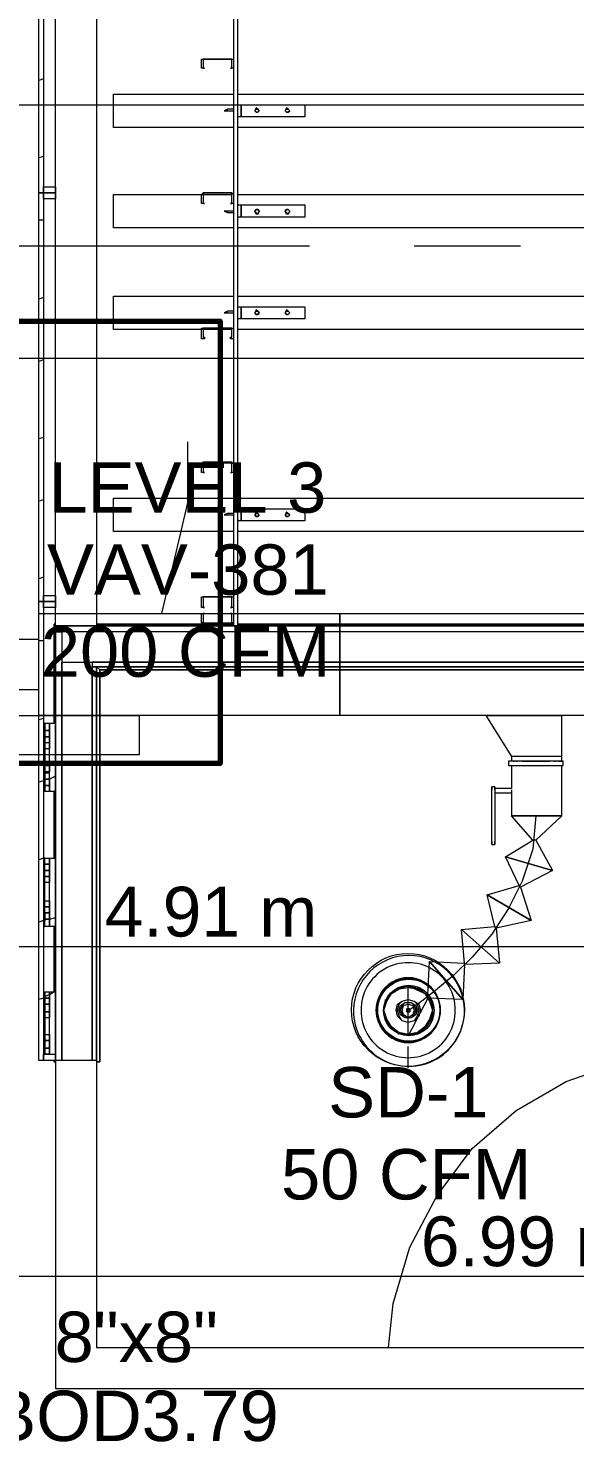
# Model space of a CAD drawing. Header units: metres. Extents: x -2 to 237, y -8 to 52.
# Drawn here: x 41.958 to 43.605, y 10.196 to 14.459 of the extents above; entities that cross this region are included whole.
import ezdxf

# ---------------------------------------------------------------- set-up
doc = ezdxf.new("R2010")
doc.units = ezdxf.units.M
doc.layers.add('HVAC - Ductos', color=5, linetype='Continuous', lineweight=0)
doc.layers.add('PDF_Text', color=7, linetype='Continuous', lineweight=0)
doc.layers.add('PDF_Geometry', color=7, linetype='Continuous', lineweight=0, true_color=0xaaaaaa)
doc.styles.add('PDF Helvetica', font='')
doc.styles.get('PDF Helvetica').set_extended_font_data('Helvetica')

msp = doc.modelspace()

# ---------------------------------------------------------------- linework, layer by layer
at = {"layer": 'HVAC - Ductos', "lineweight": 0}
for points in [[(40.336, 14.2282), (47.9095, 14.2282), (47.9095, 13.4631), (40.336, 13.4631)], [(41.9899, 12.6934), (42.8971, 12.6934), (42.8971, 12.3864), (41.9899, 12.3864)], [(42.8971, 12.6934), (45.1192, 12.6934), (45.1192, 12.3864), (42.8971, 12.3864)], [(41.8204, 12.2673), (41.8204, 12.3864), (42.2924, 12.3864), (42.2924, 12.2673)], [(43.5661, 12.084), (43.5615, 12.084), (43.5569, 12.084), (43.5431, 12.084), (43.5294, 12.084), (43.5111, 12.084), (43.4882, 12.084), (43.4698, 12.084), (43.4515, 12.084), (43.4332, 12.084), (43.4241, 12.084), (43.4149, 12.084), (43.4241, 12.084), (43.4332, 12.084), (43.4515, 12.084), (43.4698, 12.084), (43.4882, 12.084), (43.5111, 12.084), (43.5294, 12.084), (43.5431, 12.084), (43.5569, 12.084), (43.5615, 12.084)], [(43.1766, 11.4975), (43.1766, 11.4792), (43.1674, 11.4609), (43.1538, 11.4426), (43.14, 11.4334), (43.1216, 11.4242), (43.1033, 11.4242), (43.085, 11.4242), (43.0667, 11.4334), (43.0529, 11.4426), (43.0391, 11.4609), (43.0346, 11.4792), (43.03, 11.4975), (43.0346, 11.5159), (43.0391, 11.5342), (43.0529, 11.548), (43.0667, 11.5617), (43.085, 11.5662), (43.1033, 11.5708), (43.1216, 11.5662), (43.14, 11.5617), (43.1538, 11.548), (43.1674, 11.5342), (43.1766, 11.5159)], [(43.03, 11.4975), (43.0391, 11.525), (43.0529, 11.548), (43.0758, 11.5617), (43.1033, 11.5662), (43.1308, 11.5617), (43.1538, 11.548), (43.1674, 11.525), (43.1766, 11.4975), (43.1674, 11.47), (43.1538, 11.4472), (43.1308, 11.4288), (43.1033, 11.4242), (43.0758, 11.4288), (43.0529, 11.4472), (43.0391, 11.47)], [(43.0667, 11.4975), (43.0713, 11.5159), (43.085, 11.525), (43.1033, 11.5296), (43.1216, 11.525), (43.1354, 11.5159), (43.14, 11.4975), (43.1354, 11.4792), (43.1216, 11.4655), (43.1033, 11.4609), (43.085, 11.4655), (43.0713, 11.4792)], [(43.0713, 11.4975), (43.0758, 11.5159), (43.085, 11.525), (43.1033, 11.5296), (43.1216, 11.525), (43.1308, 11.5159), (43.1354, 11.4975), (43.1308, 11.4792), (43.1216, 11.4655), (43.1033, 11.4609), (43.085, 11.4655), (43.0758, 11.4792)], [(43.0758, 11.4975), (43.0804, 11.5113), (43.0941, 11.5204), (43.1125, 11.5204), (43.1262, 11.5113), (43.1308, 11.4975), (43.1262, 11.4838), (43.1125, 11.4746), (43.0941, 11.4746), (43.0804, 11.4838)], [(43.0804, 11.4975), (43.085, 11.5113), (43.0941, 11.5204), (43.1125, 11.5204), (43.1216, 11.5113), (43.1262, 11.4975), (43.1216, 11.4838), (43.1125, 11.4746), (43.0941, 11.4746), (43.085, 11.4838)], [(43.085, 11.4975), (43.0895, 11.5113), (43.1033, 11.5159), (43.1171, 11.5113), (43.1216, 11.4975), (43.1171, 11.4838), (43.1033, 11.4746), (43.0895, 11.4838)], [(43.1079, 11.4975), (43.1079, 11.5021), (43.0987, 11.5021), (43.0987, 11.4975), (43.0987, 11.5021), (43.1079, 11.5021)], [(43.0987, 11.4975), (43.0987, 11.493), (43.1079, 11.493), (43.1079, 11.4975), (43.1079, 11.493), (43.0987, 11.493)]]:
    msp.add_lwpolyline(points, close=True, dxfattribs=at)
for points in [[(42.3611, 12.6934), (42.439, 13.0278), (42.439, 13.2111)], [(41.9259, 12.4643), (41.9899, 12.4643), (41.9899, 12.4689), (41.9899, 12.4734), (41.9899, 12.4872), (41.9899, 12.5009), (41.9899, 12.5192), (41.9899, 12.5422), (41.9899, 12.5559), (41.9899, 12.5742), (41.9899, 12.588), (41.9899, 12.6017), (41.9899, 12.6109), (41.9899, 12.6154), (41.9259, 12.6154)], [(43.5661, 12.2627), (43.5661, 12.3864), (43.5615, 12.3864), (43.5431, 12.3864), (43.5203, 12.3864), (43.4882, 12.3864), (43.4149, 12.3864), (43.3828, 12.3864), (43.3599, 12.3864), (43.3416, 12.3864), (43.337, 12.3864), (43.4149, 12.2627)], [(43.337, 12.3864), (43.3416, 12.3864), (43.3599, 12.3864), (43.3828, 12.3864), (43.4149, 12.3864), (43.4882, 12.3864), (43.5203, 12.3864), (43.5431, 12.3864), (43.5615, 12.3864), (43.5661, 12.3864)], [(43.4149, 12.2352), (43.4149, 12.1664), (43.3644, 12.1664), (43.3644, 12.1619), (43.3644, 12.1664), (43.3644, 12.171), (43.3644, 12.1664), (43.3644, 12.1619), (43.3644, 12.0061), (43.3644, 12.0016), (43.3644, 11.997), (43.3644, 12.0016), (43.3644, 12.0061)], [(43.4882, 12.0107), (43.5385, 11.9191), (43.3965, 11.9603), (43.479, 12.0107), (43.4149, 12.084), (43.5661, 12.084), (43.5661, 12.2352)], [(43.5569, 12.2489), (43.5615, 12.2489), (43.5661, 12.2489), (43.5661, 12.2627), (43.5615, 12.2627), (43.5569, 12.2627), (43.5431, 12.2627), (43.5294, 12.2627), (43.5111, 12.2627), (43.4882, 12.2627), (43.4698, 12.2627), (43.4515, 12.2627), (43.4332, 12.2627), (43.4241, 12.2627), (43.4149, 12.2627), (43.4149, 12.2489), (43.4103, 12.2489), (43.4057, 12.2489)], [(43.5661, 12.2489), (43.5707, 12.2489), (43.5615, 12.2489), (43.5477, 12.2489), (43.5294, 12.2489), (43.5111, 12.2489), (43.4882, 12.2489), (43.4698, 12.2489), (43.4469, 12.2489), (43.4287, 12.2489), (43.4195, 12.2489), (43.4103, 12.2489), (43.4057, 12.2489), (43.4057, 12.2352), (43.4103, 12.2352)], [(43.4057, 12.2352), (43.4103, 12.2352), (43.4195, 12.2352), (43.4287, 12.2352), (43.4469, 12.2352), (43.4698, 12.2352), (43.4882, 12.2352), (43.5111, 12.2352), (43.5294, 12.2352), (43.5477, 12.2352), (43.5615, 12.2352), (43.5707, 12.2352), (43.5707, 12.2489)], [(43.4149, 12.2489), (43.4149, 12.2489)], [(43.4195, 12.2489), (43.4241, 12.2489)], [(43.4287, 12.2489), (43.4332, 12.2489)], [(43.4469, 12.2489), (43.4515, 12.2489), (43.4698, 12.2489), (43.4882, 12.2489), (43.5111, 12.2489), (43.5294, 12.2489)], [(43.4653, 12.2627), (43.4607, 12.2627), (43.4561, 12.2627)], [(43.5203, 12.2627), (43.5157, 12.2627)], [(43.5431, 12.2489), (43.5477, 12.2489)], [(43.3553, 12.171), (43.3553, 12.171)], [(43.3644, 12.171), (43.3553, 12.171)], [(43.3553, 12.0061), (43.3553, 12.0016), (43.3553, 11.997), (43.3553, 12.0016), (43.3553, 12.0061), (43.3553, 12.1619), (43.3553, 12.1664), (43.3553, 12.171), (43.3553, 12.1664), (43.3553, 12.1619)], [(43.3644, 12.171), (43.3644, 12.171)], [(43.3644, 12.1664), (43.3644, 12.1664)], [(43.3644, 12.1527), (43.4149, 12.1527), (43.4149, 12.084), (43.5661, 12.084), (43.4882, 12.0107), (43.479, 12.0107)], [(43.4149, 12.1664), (43.4149, 12.1664)], [(43.4149, 12.1664), (43.4149, 12.1664)], [(43.4149, 12.1664), (43.4149, 12.1664)], [(43.4149, 12.1664), (43.4149, 12.1664)], [(43.4149, 12.1619), (43.4149, 12.1573), (43.4149, 12.1527)], [(43.4149, 12.1527), (43.4149, 12.1527)], [(43.4882, 12.084), (43.479, 11.9832), (43.4469, 11.887), (43.4057, 11.8045), (43.3553, 11.7267), (43.2958, 11.6579), (43.2408, 11.6029), (43.1858, 11.5571), (43.1446, 11.525), (43.1125, 11.5021), (43.1033, 11.4975)], [(43.3553, 11.997), (43.3553, 11.997)], [(43.3553, 11.997), (43.3644, 11.997)], [(43.3644, 11.997), (43.3644, 11.997)], [(43.4423, 11.8687), (43.4744, 11.7679), (43.3416, 11.8457), (43.4378, 11.8733), (43.3965, 11.9603), (43.5385, 11.9191), (43.4423, 11.8687), (43.4378, 11.8733)], [(43.369, 11.7449), (43.3782, 11.6396), (43.2636, 11.7404), (43.3644, 11.7495), (43.3416, 11.8457), (43.4744, 11.7679), (43.369, 11.7449), (43.3644, 11.7495)], [(43.2728, 11.635), (43.2682, 11.5296), (43.1674, 11.6442), (43.2728, 11.6396), (43.2636, 11.7404), (43.3782, 11.6396), (43.2728, 11.635), (43.2728, 11.6396)], [(39.8183, 11.69), (45.1971, 11.69)], [(43.1629, 11.5342), (43.1033, 11.4197), (43.1033, 11.5708), (43.1629, 11.5434), (43.1674, 11.6442), (43.2682, 11.5296), (43.1629, 11.5342), (43.1629, 11.5434)], [(43.0391, 11.5296), (43.0529, 11.548), (43.0713, 11.5617)], [(43.0713, 11.5662), (43.0758, 11.5662)], [(43.0804, 11.5662), (43.1033, 11.5708), (43.1262, 11.5662)], [(43.1308, 11.5662), (43.1354, 11.5662)], [(43.1354, 11.5617), (43.1538, 11.548), (43.1674, 11.5296)], [(43.0346, 11.4655), (43.0346, 11.47), (43.03, 11.4975), (43.0346, 11.5204), (43.0346, 11.525), (43.0346, 11.5296)], [(43.172, 11.5296), (43.172, 11.525), (43.1766, 11.5204)], [(43.172, 11.5204), (43.1766, 11.4975), (43.172, 11.47)], [(43.1766, 11.47), (43.172, 11.4655)], [(43.0758, 11.4242), (43.0713, 11.4288), (43.0529, 11.4426), (43.0391, 11.4655)], [(43.1262, 11.4288), (43.1033, 11.4242), (43.0804, 11.4288)], [(43.1674, 11.4655), (43.1538, 11.4426), (43.1354, 11.4288), (43.1308, 11.4242)], [(43.1033, 11.3235), (43.1033, 11.3876)], [(39.7267, 10.6957), (46.9519, 10.6957), (48.6288, 10.6957), (49.2518, 10.6957), (51.2174, 10.6957), (55.5974, 10.6957)]]:
    msp.add_lwpolyline(points, dxfattribs=at)
for points in [[(43.2728, 11.4975, 0.986779), (42.9384, 11.4975, 1.013409)], [(43.2454, 11.4975, 1.008579), (42.9613, 11.4975, 1.008092)], [(43.1995, 11.4975, 1.018919), (43.0071, 11.4975, 1.018339)]]:
    msp.add_lwpolyline(points, format="xyb", close=True, dxfattribs=at)
for centre, radius in [((43.1026, 11.4983), 0.1703), ((43.1036, 11.4975), 0.0965), ((43.1045, 11.4975), 0.0949), ((43.1052, 11.4975), 0.0935), ((43.1052, 11.4964), 0.0761)]:
    msp.add_circle(centre, radius, dxfattribs=at)
at = {"layer": 'PDF_Geometry', "lineweight": 0}
for points in [[(46.0676, 16.4182), (46.0676, 12.6567), (46.0676, 12.6384), (46.0676, 11.3463), (46.0493, 11.3463), (46.0493, 12.6384), (46.0676, 12.6384), (42.0404, 12.6384), (42.0404, 12.6567), (42.0358, 12.6613), (42.0358, 12.3635), (42.0358, 12.6613), (42.0404, 12.6613), (42.0358, 12.6613), (42.0404, 12.6567), (42.0404, 16.4182)], [(42.1641, 16.4182), (42.1641, 12.6567), (45.9439, 12.6567), (46.0676, 12.6567), (42.0404, 12.6567), (42.1641, 12.6567), (42.5764, 12.6567), (42.5902, 12.6567), (45.5178, 12.6567), (42.5902, 12.6567), (42.5902, 16.4182)], [(42.5764, 16.4182), (42.5764, 12.6567), (42.1641, 12.6567), (45.9439, 12.6567), (45.5362, 12.6567), (45.5178, 12.6567), (45.5178, 16.4182)], [(42.4848, 14.3656), (42.4848, 14.3656)], [(42.5718, 14.3656), (42.5718, 14.3656)], [(42.4893, 14.3382), (42.4893, 14.3382)], [(42.5673, 14.3382), (42.5673, 14.3382)], [(42.0037, 14.3061), (41.9899, 14.3015)], [(42.5764, 14.1595), (42.2144, 14.1595), (42.2144, 14.2602), (42.5764, 14.2602)], [(42.5902, 14.2602), (45.5178, 14.2602)], [(42.5764, 14.2144), (42.5581, 14.2144), (42.5489, 14.2099), (42.5581, 14.2099), (42.5764, 14.2099)], [(42.5581, 14.2099), (42.5581, 14.2144)], [(42.5581, 14.2099), (42.5581, 14.2099)], [(42.5994, 14.219), (42.5994, 14.2144)], [(42.5994, 14.2053), (42.5994, 14.2053)], [(45.5178, 14.1595), (42.5902, 14.1595)], [(42.0037, 14.0724), (41.9899, 14.0679)], [(42.5764, 13.8571), (42.2144, 13.8571), (42.2144, 13.9579), (42.4848, 13.9579), (42.5718, 13.9579)], [(42.5902, 13.9579), (45.5178, 13.9579)], [(42.4893, 13.9304), (42.4893, 13.9304)], [(42.5764, 13.9075), (42.5581, 13.9075), (42.5489, 13.9075), (42.5581, 13.9029), (42.5764, 13.9029)], [(42.5581, 13.9075), (42.5581, 13.9075)], [(42.5581, 13.9029), (42.5581, 13.9075)], [(42.5673, 13.9304), (42.5673, 13.9304)], [(42.5994, 13.9121), (42.5994, 13.9121)], [(42.5994, 13.9029), (42.5994, 13.8983)], [(42.0037, 13.88), (41.9899, 13.88)], [(45.5178, 13.8571), (42.5902, 13.8571)], [(42.8055, 13.8021), (41.5364, 13.8021)], [(43.4423, 13.8021), (43.1216, 13.8021)], [(42.0037, 13.6464), (41.9899, 13.6418)], [(42.5718, 13.5501), (42.4848, 13.5501), (42.2144, 13.5501), (42.2144, 13.651), (42.5764, 13.651)], [(42.5902, 13.651), (45.5178, 13.651)], [(42.5764, 13.6051), (42.5581, 13.6051), (42.5489, 13.6005), (42.5581, 13.6005), (42.5764, 13.6005)], [(42.5581, 13.6005), (42.5581, 13.6051)], [(42.5581, 13.6005), (42.5581, 13.6005)], [(42.5994, 13.6097), (42.5994, 13.6051)], [(42.5994, 13.5959), (42.5994, 13.5959)], [(42.4848, 13.5547), (42.4848, 13.5547)], [(42.5718, 13.5547), (42.5718, 13.5547)], [(45.5178, 13.5501), (42.5902, 13.5501)], [(42.0037, 13.4585), (41.9899, 13.4539)], [(42.0037, 13.2248), (41.9899, 13.2202)], [(42.4848, 13.1469), (42.4848, 13.1469)], [(42.5718, 13.1469), (42.5718, 13.1469)], [(42.4893, 13.1194), (42.4893, 13.1194)], [(42.5673, 13.1194), (42.5673, 13.1194)], [(42.0037, 13.037), (41.9899, 13.0324)], [(42.5764, 12.9407), (42.2144, 12.9407), (42.2144, 13.0415), (42.5764, 13.0415)], [(42.5902, 13.0415), (45.5178, 13.0415)], [(42.5764, 12.9957), (42.5581, 12.9957), (42.5489, 12.9911), (42.5581, 12.9911), (42.5764, 12.9911)], [(42.5581, 12.9911), (42.5581, 12.9957)], [(42.5581, 12.9911), (42.5581, 12.9911)], [(42.5994, 13.0003), (42.5994, 12.9957)], [(42.5994, 12.9866), (42.5994, 12.9866)], [(45.5178, 12.9407), (42.5902, 12.9407)], [(42.0037, 12.8033), (41.9899, 12.7987)], [(42.4848, 12.7438), (42.4848, 12.7438)], [(42.4893, 12.7117), (42.4893, 12.7117)], [(42.5673, 12.7117), (42.5673, 12.7117)], [(42.5718, 12.7438), (42.5718, 12.7438)], [(46.0676, 12.3635), (46.0676, 12.6567), (46.0722, 12.6613), (46.0676, 12.6613), (46.0722, 12.6613), (46.0722, 12.3635), (46.0722, 12.6613), (46.0676, 12.6567), (42.0404, 12.6567), (42.0404, 11.3463), (42.0404, 12.6567), (42.0404, 11.3463), (42.0221, 11.3463), (42.0083, 11.3463), (41.9899, 11.3463)], [(42.4848, 12.6658), (42.4848, 12.6658)], [(42.4893, 12.6934), (42.4893, 12.6934)], [(42.5673, 12.6934), (42.5673, 12.6934)], [(42.5718, 12.6658), (42.5718, 12.6658)], [(42.0404, 12.6567), (42.0404, 12.6567)], [(42.0037, 12.6109), (41.9899, 12.6109)], [(44.0105, 12.5468), (42.1504, 12.5468), (42.1504, 12.533), (44.0105, 12.533)], [(43.9921, 12.533), (42.1641, 12.533), (43.9463, 12.533), (42.1641, 12.533), (42.1732, 12.5238), (42.1732, 11.3417), (42.1641, 11.3417), (42.1732, 11.3417), (42.1732, 12.5238), (43.9921, 12.5238), (42.1732, 12.5238), (42.1641, 12.533), (42.1641, 11.3463), (42.1641, 12.533), (42.1641, 11.3463), (42.1504, 11.3463), (42.1504, 12.533), (42.1641, 12.533), (42.1641, 11.3463), (42.1641, 12.533), (42.1641, 11.3463), (42.1641, 10.4804), (43.9921, 10.4804)], [(42.1504, 12.533), (42.1504, 12.533)], [(42.0037, 12.3772), (41.9899, 12.3727)], [(42.0037, 12.3635), (42.0083, 12.3635), (42.0083, 12.1573), (42.0037, 12.1573)], [(42.0221, 12.3039), (42.0221, 12.2856), (42.0083, 12.2856), (42.0083, 12.3039)], [(42.0404, 12.2031), (42.0221, 12.194), (42.0221, 12.1756), (42.0083, 12.1756), (42.0083, 12.194), (42.0037, 12.1894), (41.9899, 12.1848)], [(42.0221, 12.194), (42.0083, 12.194)], [(42.0037, 11.7495), (42.0083, 11.7495), (42.0083, 11.9557), (42.0037, 11.9557), (41.9899, 11.9511)], [(42.0129, 11.7724), (42.0083, 11.7679), (42.0037, 11.7679), (41.9899, 11.7633)], [(42.0221, 11.7724), (42.0083, 11.7724), (42.0221, 11.7724), (42.0221, 11.7908), (42.0083, 11.7908), (42.0083, 11.7724), (42.0083, 11.7908), (42.0221, 11.7908), (42.0221, 11.7724), (42.0404, 11.777)], [(42.0358, 11.5526), (42.0358, 11.7495), (42.0358, 11.5526), (42.0221, 11.5434), (42.0083, 11.5388), (42.0037, 11.5342), (41.9899, 11.5296)], [(42.0037, 11.5526), (42.0083, 11.5526), (42.0083, 11.3647), (42.0083, 11.383), (42.0221, 11.383), (42.0221, 11.3647), (42.0083, 11.3647), (42.0221, 11.3647), (42.0221, 11.5526), (42.0404, 11.5526), (42.0404, 11.3463), (42.0404, 10.4804), (42.0404, 10.3568), (45.9439, 10.3568)], [(42.0037, 11.3647), (42.0404, 11.3647)], [(42.0037, 11.3463), (42.0037, 11.3647)], [(42.0404, 11.3463), (42.0037, 11.3463)], [(42.0404, 11.3647), (42.0404, 11.3463)], [(42.1641, 11.3463), (42.1641, 11.3463)], [(42.1641, 11.3463), (42.1641, 11.3463)], [(43.0437, 10.4804), (43.0575, 10.6133), (43.1079, 10.7828), (43.1904, 10.9386), (43.2958, 11.0806), (43.4287, 11.1952), (43.5798, 11.2822), (43.7493, 11.3417), (43.9234, 11.3693)]]:
    msp.add_lwpolyline(points, dxfattribs=at)
for points in [[(42.0037, 13.9625), (41.9899, 13.9625), (41.9899, 15.1812), (42.0037, 15.1812)], [(42.4802, 14.3656), (42.4848, 14.3656), (42.5718, 14.3656), (42.5764, 14.3656), (42.5764, 14.3382), (42.5673, 14.3382), (42.5718, 14.3382), (42.5718, 14.3656), (42.4848, 14.3656), (42.4848, 14.3382), (42.4893, 14.3382), (42.4802, 14.3382)], [(42.5902, 14.1916), (42.5902, 14.2282), (42.5994, 14.2282), (42.7918, 14.2282), (42.7918, 14.1916), (42.5994, 14.1916)], [(42.5994, 14.1916), (42.5994, 14.2282)], [(42.5994, 14.2099), (42.5994, 14.2144), (42.5994, 14.219), (42.5994, 14.2144), (42.5994, 14.2099), (42.5994, 14.2053), (42.5994, 14.2099), (42.5994, 14.2144), (42.5994, 14.2099), (42.5994, 14.2053)], [(42.6543, 14.2099), (42.6497, 14.2144), (42.6451, 14.219), (42.6406, 14.2099), (42.6451, 14.2053), (42.6497, 14.2053)], [(42.6406, 14.2099), (42.6451, 14.2144), (42.6497, 14.2144), (42.6543, 14.2099), (42.6497, 14.2053), (42.6451, 14.2053)], [(42.746, 14.2099), (42.7414, 14.2144), (42.7368, 14.219), (42.7322, 14.2099), (42.7368, 14.2053), (42.7414, 14.2053)], [(42.7322, 14.2099), (42.7368, 14.2144), (42.7414, 14.2144), (42.746, 14.2099), (42.7414, 14.2053), (42.7368, 14.2053)], [(42.0037, 12.73), (41.9899, 12.73), (41.9899, 13.9625), (42.0037, 13.9625)], [(42.0037, 13.9808), (42.0404, 13.9808), (42.0404, 13.9625), (42.0037, 13.9625)], [(42.0037, 13.9625), (42.0404, 13.9625), (42.0404, 13.9441), (42.0037, 13.9441)], [(42.4802, 13.9579), (42.4848, 13.9625), (42.5718, 13.9625), (42.5764, 13.9579), (42.5764, 13.9304), (42.5673, 13.9304), (42.5718, 13.9304), (42.5718, 13.9579), (42.5718, 13.9625), (42.4848, 13.9625), (42.4848, 13.9579), (42.4848, 13.9304), (42.4893, 13.9304), (42.4802, 13.9304)], [(42.5902, 13.8892), (42.5902, 13.9258), (42.5994, 13.9258), (42.7918, 13.9258), (42.7918, 13.8892), (42.5994, 13.8892)], [(42.5994, 13.8892), (42.5994, 13.9258)], [(42.5994, 13.9075), (42.5994, 13.9121), (42.5994, 13.9075), (42.5994, 13.9029), (42.5994, 13.8983), (42.5994, 13.9029), (42.5994, 13.9075), (42.5994, 13.9121), (42.5994, 13.9075), (42.5994, 13.8983)], [(42.6543, 13.9075), (42.6497, 13.9121), (42.6451, 13.9121), (42.6406, 13.9075), (42.6451, 13.9029), (42.6497, 13.8983)], [(42.6406, 13.9075), (42.6451, 13.9121), (42.6497, 13.9121), (42.6543, 13.9075), (42.6497, 13.8983), (42.6451, 13.8983)], [(42.746, 13.9075), (42.7414, 13.9121), (42.7368, 13.9121), (42.7322, 13.9075), (42.7368, 13.9029), (42.7414, 13.8983)], [(42.7322, 13.9075), (42.7368, 13.9121), (42.7414, 13.9121), (42.746, 13.9075), (42.7414, 13.8983), (42.7368, 13.8983)], [(42.5902, 13.5822), (42.5902, 13.6188), (42.5994, 13.6188), (42.7918, 13.6188), (42.7918, 13.5822), (42.5994, 13.5822)], [(42.5994, 13.5822), (42.5994, 13.6188)], [(42.5994, 13.6005), (42.5994, 13.6051), (42.5994, 13.6097), (42.5994, 13.6051), (42.5994, 13.6005), (42.5994, 13.5959), (42.5994, 13.6005), (42.5994, 13.6051), (42.5994, 13.6005), (42.5994, 13.5959)], [(42.6543, 13.6005), (42.6497, 13.6051), (42.6451, 13.6097), (42.6406, 13.6005), (42.6451, 13.5959), (42.6497, 13.5959)], [(42.6406, 13.6005), (42.6451, 13.6051), (42.6497, 13.6051), (42.6543, 13.6005), (42.6497, 13.5959), (42.6451, 13.5959)], [(42.746, 13.6005), (42.7414, 13.6051), (42.7368, 13.6097), (42.7322, 13.6005), (42.7368, 13.5959), (42.7414, 13.5959)], [(42.7322, 13.6005), (42.7368, 13.6051), (42.7414, 13.6051), (42.746, 13.6005), (42.7414, 13.5959), (42.7368, 13.5959)], [(42.4802, 13.5547), (42.4848, 13.5547), (42.5718, 13.5547), (42.5764, 13.5547), (42.5764, 13.5226), (42.5673, 13.5226), (42.5673, 13.5272), (42.5718, 13.5272), (42.5718, 13.5547), (42.4848, 13.5547), (42.4848, 13.5272), (42.4893, 13.5272), (42.4893, 13.5226), (42.4802, 13.5226)], [(42.4802, 13.1469), (42.4848, 13.1469), (42.4848, 13.1515), (42.5718, 13.1515), (42.5718, 13.1469), (42.5764, 13.1469), (42.5764, 13.1194), (42.5673, 13.1194), (42.5718, 13.1194), (42.5718, 13.1469), (42.4848, 13.1469), (42.4848, 13.1194), (42.4893, 13.1194), (42.4802, 13.1194)], [(42.5902, 12.9728), (42.5902, 13.0095), (42.5994, 13.0095), (42.7918, 13.0095), (42.7918, 12.9728), (42.5994, 12.9728)], [(42.5994, 12.9728), (42.5994, 13.0095)], [(42.5994, 12.9911), (42.5994, 12.9957), (42.5994, 13.0003), (42.5994, 12.9957), (42.5994, 12.9911), (42.5994, 12.9866), (42.5994, 12.9911), (42.5994, 12.9957), (42.5994, 12.9911), (42.5994, 12.9866)], [(42.6543, 12.9911), (42.6497, 12.9957), (42.6451, 13.0003), (42.6406, 12.9911), (42.6451, 12.9866), (42.6497, 12.9866)], [(42.6406, 12.9911), (42.6451, 12.9957), (42.6497, 12.9957), (42.6543, 12.9911), (42.6497, 12.9866), (42.6451, 12.9866)], [(42.746, 12.9911), (42.7414, 12.9957), (42.7368, 13.0003), (42.7322, 12.9911), (42.7368, 12.9866), (42.7414, 12.9866)], [(42.7322, 12.9911), (42.7368, 12.9957), (42.7414, 12.9957), (42.746, 12.9911), (42.7414, 12.9866), (42.7368, 12.9866)], [(42.0037, 12.7483), (42.0404, 12.7483), (42.0404, 12.73), (42.0037, 12.73)], [(42.0037, 11.3463), (41.9899, 11.3463), (41.9899, 12.73), (42.0037, 12.73)], [(42.0404, 12.73), (42.0404, 12.7117), (42.0037, 12.7117), (42.0037, 12.73)], [(42.4802, 12.7438), (42.4848, 12.7438), (42.5718, 12.7438), (42.5764, 12.7438), (42.5764, 12.7117), (42.5673, 12.7117), (42.5718, 12.7117), (42.5718, 12.7438), (42.4848, 12.7438), (42.4848, 12.7117), (42.4893, 12.7117), (42.4802, 12.7117)], [(42.5764, 12.6613), (42.1641, 12.6613)], [(42.4893, 12.6934), (42.4848, 12.6934), (42.4848, 12.6658), (42.5718, 12.6658), (42.5718, 12.6934), (42.5673, 12.6934), (42.5764, 12.6934), (42.5764, 12.6658), (42.5718, 12.6658), (42.5718, 12.6613), (42.4848, 12.6613), (42.4848, 12.6658), (42.4802, 12.6658), (42.4802, 12.6934)], [(45.5178, 12.6613), (42.5902, 12.6613)], [(42.0404, 12.533), (42.0404, 11.3463), (42.0404, 12.6567)], [(42.0404, 11.3463), (42.0404, 12.6384), (42.0587, 12.6384), (42.0587, 11.3463)], [(42.0587, 12.6384), (42.0587, 12.5468), (46.0493, 12.5468), (46.0493, 12.6384)], [(42.1504, 12.5468), (42.1504, 11.3463), (42.0587, 11.3463), (42.0587, 12.5468)], [(44.0105, 12.533), (43.9921, 12.533), (42.1641, 12.533), (42.1504, 12.533)], [(42.0221, 12.3635), (42.0221, 12.3405), (42.0083, 12.3405), (42.0083, 12.3635)], [(42.0404, 12.1573), (42.0221, 12.1573), (42.0221, 12.3635), (42.0404, 12.3635)], [(42.0221, 12.3222), (42.0083, 12.3222), (42.0083, 12.3405), (42.0221, 12.3405)], [(42.0221, 12.3039), (42.0083, 12.3039), (42.0083, 12.3222), (42.0221, 12.3222)], [(42.0221, 12.2168), (42.0083, 12.2168), (42.0083, 12.2352), (42.0221, 12.2352)], [(42.0221, 12.194), (42.0221, 12.2123), (42.0083, 12.2123), (42.0083, 12.194)], [(42.0083, 12.1573), (42.0083, 12.1756), (42.0221, 12.1756), (42.0221, 12.1573)], [(42.0358, 12.1573), (42.0358, 11.9557)], [(42.0221, 11.9557), (42.0221, 11.9374), (42.0083, 11.9374), (42.0083, 11.9557)], [(42.0221, 11.9191), (42.0083, 11.9191), (42.0083, 11.9374), (42.0221, 11.9374)], [(42.0404, 11.7495), (42.0221, 11.7495), (42.0221, 11.9557), (42.0404, 11.9557)], [(42.0221, 11.9007), (42.0083, 11.9007), (42.0083, 11.9191), (42.0221, 11.9191)], [(42.0221, 11.8824), (42.0083, 11.8824), (42.0083, 11.9007), (42.0221, 11.9007)], [(42.0221, 11.8091), (42.0083, 11.8091), (42.0083, 11.8275), (42.0221, 11.8275)], [(42.0221, 11.7908), (42.0083, 11.7908), (42.0083, 11.8091), (42.0221, 11.8091)], [(42.0083, 11.7495), (42.0083, 11.7724), (42.0221, 11.7724), (42.0221, 11.7495)], [(42.0221, 11.5526), (42.0221, 11.5342), (42.0083, 11.5342), (42.0083, 11.5526)], [(42.0221, 11.5159), (42.0083, 11.5159), (42.0083, 11.5342), (42.0221, 11.5342)], [(42.0221, 11.493), (42.0083, 11.493), (42.0083, 11.5159), (42.0221, 11.5159)], [(42.0221, 11.4746), (42.0083, 11.4746), (42.0083, 11.493), (42.0221, 11.493)], [(42.0221, 11.4059), (42.0083, 11.4059), (42.0083, 11.4242), (42.0221, 11.4242)], [(42.0221, 11.383), (42.0083, 11.383), (42.0083, 11.4059), (42.0221, 11.4059)], [(42.0358, 11.3417), (42.0404, 11.3417), (42.0358, 11.3417), (42.0358, 11.3463)]]:
    msp.add_lwpolyline(points, close=True, dxfattribs=at)
at = {"layer": 'PDF_Geometry', "color": 232, "lineweight": 70, "true_color": 0xe91e64}
msp.add_lwpolyline([(40.1683, 13.5759), (42.5364, 13.5759), (42.5364, 12.2416), (40.1683, 12.2416)], close=True, dxfattribs=at)

# ---------------------------------------------------------------- texts
at = {"layer": 'PDF_Text', "lineweight": 0, "attachment_point": 4, "style": 'PDF Helvetica'}
for s, insert, char_height in [('LEVEL 3', (42.019, 13.0726), 0.1519), ('VAV-381', (42.0144, 12.8252), 0.1519), ('200 CFM', (41.996, 12.5778), 0.1519), ('4.91 m', (42.1885, 11.7936), 0.15002), ('SD-1', (42.862, 11.2491), 0.1519), ('50 CFM', (42.72, 11.0016), 0.1519), ('6.99 m', (43.1415, 10.7994), 0.15002), ('8"x8"', (42.0373, 10.5114), 0.1519), ('BOD3.79', (41.8403, 10.2731), 0.1519)]:
    msp.add_mtext(s, dxfattribs=dict(at, insert=insert, char_height=char_height))

doc.saveas('drawing.dxf')
